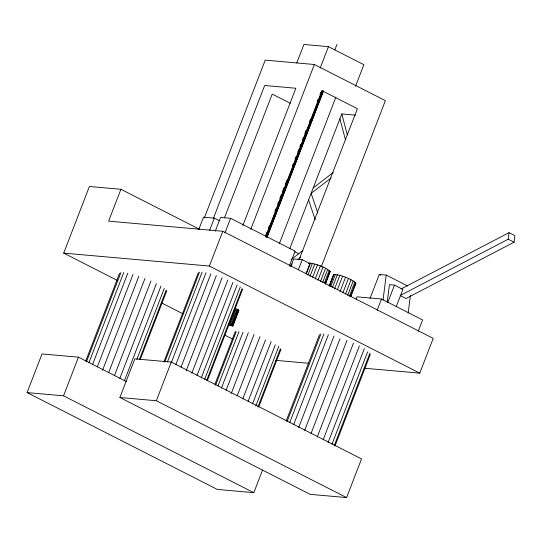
<?xml version="1.0" encoding="UTF-8"?>
<svg xmlns="http://www.w3.org/2000/svg" width="542" height="542" viewBox="0 0 542 542"><rect width="100%" height="100%" fill="white"/><g stroke="black" fill="none" stroke-linecap="round" stroke-linejoin="round"><path stroke-width="0.81" d="M383.025 300.18L386.209 275.079L379.292 274.462L370.064 298.378M387.198 302.3L389.434 284.672L394.481 285.126L402.896 289.408L396.209 306.738M408.207 312.998L410.436 295.424M508.22 239.198L509.053 232.66L514.9 235.635L514.073 242.179L406.046 298.513L400.199 295.539L508.22 239.198L514.073 242.179M117.241 280.37L63.699 253.114L89.41 186.489L120.913 189.287L199.368 229.212M262.64 469.792L253.812 492.671L217.362 489.433L27.1 392.598L42.019 353.94L78.461 357.171L126.591 381.67M120.913 189.287L108.624 221.143L222.789 231.271L433.2 338.371L419.786 373.14L364.21 368.208M27.1 392.598L63.549 395.829L78.461 357.171M85.765 360.945L119.599 273.249M86.449 361.826L120.9 272.551M88.949 362.591L123.705 272.524M92.465 364.813L127.824 273.168M97.316 366.873L132.986 274.435M102.553 370.261L138.833 276.251M108.685 372.489L144.965 278.473M114.382 375.775L150.967 280.966M119.843 378.357L156.421 283.554M124.389 380.863L160.974 286.061M119.897 397.503L134.816 358.845L171.258 362.083L361.521 458.925L346.609 497.576L310.159 494.345L119.897 397.503L156.34 400.741L346.609 497.576M136.862 359.421L164.301 288.317M139.348 359.692L166.177 290.166M140.256 359.427L166.78 290.695M198.67 229.774L203.528 217.186L214.327 218.148L219.605 220.838M204.341 217.891L265.214 60.135L314.374 64.498L385.376 100.636L321.155 267.07M213.562 217.918L264.665 85.487L295.83 88.251L242.897 225.418M209.469 230.736L214.327 218.148M163.88 361.893L198.264 272.782M164.795 362.022L199.483 272.125M215.249 231.238L220.58 217.417L230.594 218.304L295.099 251.136L289.469 265.722M167.437 362.002L202.125 272.098M224.476 217.816L272.213 94.098L290.221 103.265M156.34 400.741L171.258 362.083M171.313 362.605L206.001 272.701M63.699 253.114L209.368 266.047L222.789 231.271M224.964 232.891L230.594 218.304M175.859 364.583L210.852 273.9M296.772 62.987L303.913 44.478L328.438 46.653L363.858 64.681L355.525 86.273M181.055 367.076L216.353 275.6M186.211 370.748L222.118 277.694M191.854 373.092L227.762 280.038M250.763 229.354L314.374 64.498M196.99 375.525L232.897 282.47M320.105 68.245L328.438 46.653M201.265 377.882L237.172 284.828M204.7 379.217L240.302 286.948M206.766 380.166L242.064 288.69M235.282 308.107L229.198 323.879L232.809 326.06L228.548 325.186M334.834 49.925L336.961 44.424M207.356 380.613L242.653 289.137M230.208 324.292L236.292 308.527M231.122 324.733L237.206 308.96M265.804 234.862L266.711 232.498M268.541 227.769L269.449 225.404M274.93 211.211L275.837 208.846M277.667 204.117L278.574 201.753M279.794 198.596L281.312 194.659M282.531 191.502L284.049 187.559M285.268 184.409L286.793 180.466M292.267 166.279L293.175 163.914M295.004 159.179L295.918 156.814M297.741 152.085L298.656 149.721M299.868 146.57L300.783 144.206M302.605 139.47L303.52 137.106M304.74 133.955L306.257 130.012M309.604 121.34L310.519 118.976M317.205 101.632L318.12 99.267M319.949 94.538L320.857 92.174M265.56 236.834L321.962 90.67L357.381 108.698L299.15 259.598M231.888 325.153L237.972 309.387M265.959 236.861L322.233 91.015M232.443 325.532L238.527 309.767M266.515 237.24L323.093 90.609M232.762 325.844L238.846 310.071M266.969 237.098L323.242 91.259M232.809 326.06L238.893 310.295M267.186 236.983L323.459 91.144M214.923 384.285L235.275 331.555M215.581 385.179L236.231 331.657M218.013 385.938L238.968 331.629M221.427 388.14L242.985 332.26M279.306 243.778L335.918 97.059M226.15 390.165L248.324 332.707M231.244 393.499L254.022 334.475M289.774 248.71L341.778 113.928L355.688 115.168M237.22 395.674L259.997 336.643M290.708 266.711L293.71 258.947L302.267 259.706L309.902 263.588L306 273.69M242.769 398.892L265.539 339.861M298.364 269.808L302.267 259.706M248.087 401.412L271.169 341.596M252.525 403.851L275.295 344.827M306.264 274.001L310.464 263.121C317.388 264.462 324.577 266.759 330.092 271.278L325.43 284.32M255.763 406.053L278.845 346.236M307.87 275.079L312.368 263.419M257.897 407.069L280.37 348.831M258.798 406.778L280.966 349.326M309.956 276.44L314.753 264.008M312.659 277.274L317.456 264.842M315.193 279.083L320.288 265.871M317.964 280.234L323.059 267.023M320.485 281.433L325.586 268.222M322.592 282.592L327.686 269.381M324.428 282.856L329.224 270.424M325.43 283.087L326.331 280.756M327.531 277.646L329.028 273.764M325.295 283.71L330.092 271.278M329.028 286.122L333.411 274.76L334.035 274.428C341.738 275.126 349.617 278.093 355.721 282.863L355.864 283.493L350.898 296.372M329.461 285.993L332.388 278.419M329.651 285.79L334.035 274.428M330.701 286.535L335.376 274.415M332.382 287.599L337.354 274.719M334.563 288.967L339.827 275.329M286.264 420.795L319.475 334.719M337.361 289.828L342.625 276.196M287.057 421.622L320.878 333.967M340.01 291.657L345.559 277.26M289.794 422.381L323.92 333.94M342.883 292.849L348.438 278.452M293.656 424.657L328.391 334.631M345.498 294.089L351.053 279.692M347.673 295.288L353.228 280.898M298.642 427.611L333.987 336.013M349.272 296.372L354.82 281.976M350.857 295.187L351.738 292.917M354.075 286.853L354.956 284.584M350.457 296.494L355.721 282.863M304.672 430.362L340.017 338.764M356.08 299.089L356.954 296.826L381.48 299.001L422.584 319.922L418.221 331.237M311.013 433.566L346.968 340.39M317.212 437.055L353.472 343.086M323.134 439.86L359.393 345.891M377.11 310.315L381.48 299.001M328.066 442.584L364.326 348.608M331.975 444.237L367.625 351.846M387.794 302.45L394.481 285.126M334.312 445.449L369.962 353.059M334.942 446.086L370.288 354.488M291.027 259.76L302.931 250.39M289.53 266.027L292.172 263.947M298.127 259.266L300.769 257.179M313.229 187.918L333.228 172.498M331.115 177.986L311.142 193.331L317.802 213.02M329.631 272.206L330.227 271.888M355.247 283.825L355.864 283.493M401.026 288.994L509.053 232.66M309.164 263.134L310.464 263.121M308.344 263.453L309.902 263.588M275.797 360.362L308.635 363.276M386.209 275.079L407.686 286.007M379.292 274.462L380.769 275.214M294.36 251.535L298.825 253.805M209.368 266.047L419.786 373.14M161.74 303.019L182.857 313.764M224.334 334.875L232.633 339.096M63.549 395.829L253.812 492.671M308.581 199.957L315.214 219.727M341.778 113.928L347.327 134.897M339.895 118.82L345.444 139.782M333.411 274.76L333.554 275.39"/></g></svg>
